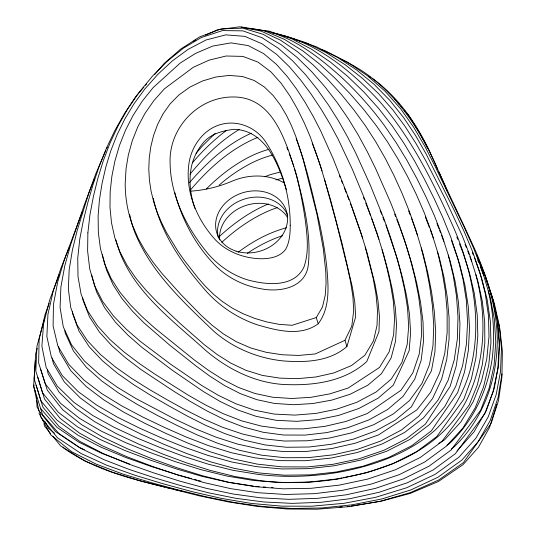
<?xml version="1.0" encoding="UTF-8"?>
<svg xmlns="http://www.w3.org/2000/svg" width="536" height="536" viewBox="0 0 536 536"><rect width="100%" height="100%" fill="white"/><g stroke="black" fill="none" stroke-linecap="round" stroke-linejoin="round"><path stroke-width="0.8" d="M501.937 373.86L501.93 377.096L498.48 400.653L491.11 423.4L463.392 462.662L438.542 480.095L410.308 492.618L380.372 501.207L349.164 506.634L317.124 509.2L287.256 509.019L257.501 506.453L228.517 501.937L199.405 495.86L140.908 481.047L111.991 472.075L85.211 461.168L60.628 445.939L52.783 436.271M35.322 360.875L33.607 386.181L42.578 414.757L58.94 433.57L80.534 448.237L103.857 459.62L129.357 469.503L155.648 478.172L182.153 486.025L208.732 492.852L236.115 498.359L263.766 501.971L292.1 503.371L321.064 502.292L349.847 498.715L379.2 492.249L407.487 482.695L433.229 469.925L455.278 453.791L484.859 413.631L493.127 391.541L497.857 368.5L499.237 345.164L497.475 322.243L492.892 300.06L486.092 278.573L483.613 272.368M35.557 392.399L35.664 390.771M34.056 384.975L33.808 386.63L38.94 410.884L55.496 431.54L79.087 447.265L84.366 449.677M496.812 404.278L489.489 427.534L478.42 447.372L463.03 464.665L438.307 481.556L410.288 493.401L380.661 501.348L351.402 506.004M37.192 348.306L35.637 353.834L34.163 378.918L41.017 401.015L57.057 420.217L78.068 435.272L100.889 447.145L125.88 457.53L151.715 466.655L177.838 474.903L191.372 478.581M129.665 214.561A172.954 144.392 -17.4 0 0 134.362 231.21C150.281 271.651 183.285 301.969 213.978 331.429C233.602 348.373 258.426 358.618 284.207 360.996C305.815 362.557 329.834 361.559 346.913 346.517L355.656 316.863L354.812 302.398L352.4 287.376L341.948 243.049L330.431 199.399L320.086 164.74L310.264 136.888L304.354 123.052L297.527 109.177L290.03 96.085L281.125 83.241L270.827 71.791L257.923 62.069L242.841 56.394L226.105 56.005L209.214 60.106L193.308 67.281L164.465 88.775L153.832 100.654L144.941 113.458L137.739 126.978L132.218 140.935L128.325 155.085L126.061 168.639L125.196 183.6A172.954 144.392 -17.4 0 0 132.412 224.993L138.208 238.487L144.854 250.245L152.887 261.97L161.678 273.119L181.014 294.673L201.315 315.496L212.028 325.205L223.579 334.042L236.383 341.747L250.801 347.998L266.265 352.313L282.258 354.772L298.679 355.428L315.309 353.928L344.963 340.3L351.79 326.143L353.706 310.639L352.862 296.174L350.45 281.152L347.154 266.111L336.219 221.984L324.434 179.051M49.165 303.43L45.185 314.096L39.121 339.301L38.652 362.979L45.346 383.943L60.682 403.454L79.549 418.368L101.398 431.185L125.437 442.548L150.402 452.639L175.48 461.697L200.752 469.596L226.969 476.062L253.608 480.497L281.025 482.594L309.151 482.078L313.272 481.616M91.837 185.161L84.467 204.43L70.538 245.032L64.782 265.789L60.89 287.041L60.079 307.523L63.295 326.86L71.516 344.829L84.387 360.969L99.575 374.577L116.868 386.959L135.709 398.442L175.111 419.239L195.104 428.639L215.914 437.115L237.374 444.036L259.605 448.96L282.894 451.513L306.646 451.399L331.563 448.565L355.294 443.192L378.617 434.87L416.841 409.913L430.629 392.278L439.667 372.895L444.8 353.19L447.138 332.595L447.151 311.664L445.322 291.028L442.026 271.035L437.356 251.351M80.568 216.343L64.441 259.444L57.714 281.876L53.453 304.394L53.098 325.908L57.841 345.941L68.729 364.326L84.098 380.185L101.699 393.565L121.551 405.786L142.71 417.001L164.244 427.326L186.046 436.967L208.323 445.57L231.418 452.726L255.17 457.871L279.913 460.638L305.312 460.712L330.812 458.119L357.016 452.578L382.027 444.049L404.539 432.505L423.427 417.933L438.12 400.01L448.163 380.205L454.233 359.931L457.382 338.725L457.992 317.171L456.471 295.912L453.175 275.31L448.277 255.069M44.314 319.63L36.95 346.256L35.812 371.039L42.578 392.808L58.27 412.244L77.693 426.964L100.172 439.487L124.901 450.495L150.542 460.203L176.237 468.866L202.072 476.363L228.812 482.433L253.454 486.125M69.023 247.9L60.916 268.268L53.171 291.222L47.945 314.344L46.853 336.407L51.449 357.405L62.343 375.689L78.33 391.729L96.668 405.082L117.404 417.169L139.534 428.13L162.033 438.12L184.806 447.326L208.028 455.433L232.021 462.052L256.61 466.668L282.11 468.96L308.18 468.658L334.303 465.777L361.07 460.002L386.637 451.265L409.759 439.513L429.356 424.686L444.806 406.523L455.714 386.369L462.615 365.619L466.454 343.911L467.573 321.848L466.293 300.086L462.95 278.961L457.798 258.278L451.057 237.944L443.125 218.165L434.294 198.89L424.827 179.942L414.656 161.128L403.856 143.112L392.057 125.692L378.825 108.654L363.864 91.971L347.663 76.367L330.451 62.143L311.805 49.359L291.363 38.592L268.831 31.068L263.089 30.592M80.876 215.586L82.41 211.774M92.132 184.391L94.725 178.294M59.275 274.352L49.667 300.026L43.604 323.657L41.875 346.162L46.183 367.582L57.265 386.128L73.814 402.268L92.822 415.534L114.349 427.433L137.33 438.126L160.666 447.761L184.277 456.551L208.296 464.189L233.039 470.307L258.325 474.434A246.573 205.851 -17.4 0 0 337.74 472.437C372.714 466.132 407.581 454.052 434.77 430.442C451.158 414.509 462.87 394.509 469.422 372.661C483.13 324.139 473.188 272.429 453.389 227.076C433.255 182.548 411.548 137.772 379.032 100.788C350.182 69.841 314.9 41.091 272.389 32.823M105.914 150.214L95.716 173.959L88.916 192.712L77.124 230.741L72.42 249.917L69.171 269.789L68.367 289.085L70.725 307.503L76.976 324.803L87.321 340.588L100.554 354.611L115.401 366.979L131.876 378.563L149.363 389.484L167.252 399.856L185.235 409.779L203.506 419.011L222.742 427.339L242.574 434.039L263.276 438.75L284.643 441.048L307.222 440.78L329.707 438.006L351.683 432.827L373.733 424.7L393.33 413.939L409.437 400.62L422.046 383.32L429.51 364.507L432.994 345.559L433.745 325.801L432.405 305.714L429.631 285.949L425.906 266.841L421.222 247.927M106.624 148.74L107.334 147.259M316.274 317.547L322.458 307.081L325.265 295.095L326.069 283.37L325.781 271.879L323.268 248.476L316.883 213.971L302.86 158.288L295.731 136.211L291.416 125.565L286.418 115.253L280.435 105.143L273.092 95.455L264.295 86.946L254.151 80.467L242.46 76.501L229.187 75.415L215.74 77.037L202.595 80.949L190.106 86.986L178.91 94.952L170.113 103.917L163.038 113.893L157.624 124.412L153.571 135.441L150.81 146.717L149.236 157.986L148.787 169.229L149.43 180.324L151.105 191.251L153.732 201.945L157.242 212.403L161.524 222.587L166.488 232.483L178.039 251.458L184.491 260.623L198.36 278.351L205.603 286.499L213.723 294.445L222.447 301.587L232.282 308.12L242.882 313.654L254.922 318.451L266.854 321.962L279.243 324.367L292.12 325.292L316.274 317.547L318.223 323.771C300.341 336.97 276.341 330.417 256.871 324.675C238.098 318.277 221.087 307.208 207.553 292.716C183.392 265.461 161.075 234.453 153.242 198.24M318.223 323.771C330.571 307.356 328.354 285.601 326.719 266.338C324.923 250.828 322.19 235.438 318.833 220.196C312.166 192.786 306.291 165.008 296.14 138.63M189.443 182.696C206.762 162.602 226.902 143.95 251.451 133.189M190.327 190.193C208.852 168.21 231.003 148.311 257.903 137.323M192.364 162.87C202.447 150.931 213.723 139.963 226.239 130.583M189.999 174.193C204.102 157.048 220.048 141.028 239.163 129.518M143.856 87.134L135.749 96.574L124.566 113.351L114.892 130.469L106.443 148.204L99.267 166.106L93.157 184.17L87.877 202.387L83.294 220.765L79.757 239.21L77.747 258.138L78.001 276.516L81.07 294.096L87.542 310.666L97.465 325.834L109.893 339.509L123.749 351.743L139.038 363.328L155.226 374.369L188.391 395.24L205.315 404.881L223.224 413.692L241.81 420.894L261.347 426.087L281.668 428.807L303.262 428.867L324.843 426.368L345.934 421.457L367.153 413.598L401.015 390.248L412.847 372.842L419.199 354.122L421.531 335.322L421.095 315.764L418.576 295.952L414.723 276.663L409.98 258.03L404.318 239.445L397.88 221.1L390.891 203.258L375.595 168.525L367.348 151.768L358.202 134.945L348.313 118.737L337.164 102.55L324.649 86.45L311.671 71.67L297.011 57.312L281.212 44.736L263.303 34.384L242.855 28.153L221.294 28.87L199.727 36.85L180.753 49.051L164.398 63.215L154.669 74.544M145.477 85.244L146.556 83.984M196.042 153.316L202.414 145.986L215.164 133.33M457.047 450.917L474.012 431.862L486.286 410.596L494.219 388.459L498.554 365.371L499.519 342.015L497.321 319.121L492.343 297.031L485.234 275.651L480.457 264.06M206.327 188.98C219.291 176.022 233.957 164.626 250.399 156.405A92.045 76.842 -17.4 0 1 268.951 149.296M219.291 236.597C233.207 223.767 248.778 212.504 266.184 204.893A95.77 79.951 -17.4 0 1 268.422 203.961M221.83 242.285C235.585 229.663 250.982 218.628 268.134 211.117A95.77 79.951 -17.4 0 1 277.219 207.66M219.137 185.155C229.18 176.257 240.383 168.693 252.349 162.629A92.045 76.842 -17.4 0 1 272.435 155.092M238.051 252.335C252.617 241.368 268.945 232.436 286.619 227.706M451.325 449.034L453.329 447.567C483.345 419.648 497.415 379.374 497.287 338.946C496.725 308.535 487.78 279.102 475.76 251.397C460.618 217.924 444.371 184.96 429.624 151.306C416.432 123.561 398.489 97.592 373.492 79.241L372.071 78.357M193.235 41.56L195.868 39.691M247.304 253.361C258.171 245.93 270.003 239.88 282.499 235.706M438.823 443.319L444.545 439.862L460.927 421.825L473.221 401.685L481.589 380.768L486.788 358.885L488.993 336.601L488.45 315.416L485.167 293.071L479.78 272.201L472.665 251.82L464.303 231.86L455.158 212.236L426.241 154.18L415.601 135.608L403.642 117.632L389.893 100.406L373.974 84.206L356.366 69.781L337.586 57.439L316.072 46.612L294.036 39.148M446.944 445.168L449.074 443.875C472.893 421.671 487.371 391.126 492.122 359.113C494.989 336.307 493.589 313.192 488.222 290.847M205.509 35.168L217.489 29.775L239.625 26.8L261.354 31.168L280.529 40.193L297.614 51.791L313.078 64.869L327.382 78.973L341.043 94.095L353.914 109.934L365.431 125.799L375.763 141.799L385.21 158.274L394.027 175.607L401.96 193.074L409.136 210.849L415.581 229.133L423.172 254.144L427.855 273.059L431.581 292.167L434.354 311.939L435.694 332.025L434.944 351.784L431.46 370.731L411.387 406.844L395.28 420.164L375.682 430.917L353.633 439.051L331.657 444.23L309.172 447.004L286.593 447.272L265.226 444.967L244.523 440.264L224.691 433.557L205.456 425.236L187.185 416.003L169.202 406.08L151.313 395.709L133.826 384.788L117.351 373.197L102.503 360.835L89.271 346.812L78.926 331.02L72.675 313.728L72.367 311.322M264.851 176.713L270.097 174.716L280.944 171.862M275.919 179.922L282.894 178.079M342.075 477.891L337.178 478.936L314.92 481.435M343.703 477.543C392.875 468.879 444.183 445.945 467.204 398.891C485.71 360.44 486.916 315.57 475.881 274.8M339.797 506.969L342.29 506.795M347.281 506.44L349.78 506.265M255.92 486.494L259.196 486.701M263.29 486.956L265.749 487.117M271.477 487.479L273.119 487.579M279.819 34.894L285.48 36.059M248.47 28.442L250.111 28.643M251.753 28.85C286.747 31.483 316.22 54.806 341.506 77.284A458.682 382.932 -17.4 0 1 384.553 125.752L396.164 142.636L406.817 160.096L416.82 178.408L425.993 196.893L434.415 215.733L441.919 235.116L450.227 261.293L455.124 281.527L458.421 302.137L459.942 323.396L459.332 344.95L456.183 366.148L450.113 386.429L425.376 424.157L406.489 438.729L383.977 450.267L358.966 458.803L332.762 464.337L307.262 466.936L281.862 466.863L257.119 464.096L233.368 458.95L210.273 451.794L187.995 443.185L166.194 433.55L144.66 423.219L123.501 412.01L103.649 399.789L86.048 386.409L70.678 370.55L59.791 352.159L58.464 346.551M241.28 26.941L264.134 30.733L284.536 39.443L302.847 50.907L319.516 63.978L334.987 78.162L349.794 93.445L363.756 109.505L376.285 125.659L387.575 142L397.933 158.891L407.641 176.666L416.412 194.635L424.358 212.98L431.393 231.874L439.306 257.568L443.976 277.253L447.272 297.245L449.101 317.888L449.088 338.819L446.749 359.408L441.617 379.12L432.579 398.496L418.79 416.137L401.43 429.993L380.567 441.088L357.244 449.416L333.513 454.783L308.595 457.623L284.844 457.731L261.555 455.178L239.324 450.253L217.864 443.339L197.054 434.863L177.061 425.463L157.289 415.38L137.658 404.66L118.818 393.183L101.525 380.801L86.336 367.193L73.466 351.053L65.245 333.077L64.843 330.665M173.061 489.18L177.852 490.279M179.453 490.648L182.649 491.378M164.954 487.177C129.88 478.527 93.901 469.476 64.005 448.27L62.947 446.984M166.575 487.579L171.453 488.798M194.555 479.445L196.947 480.095M198.541 480.531L200.926 481.181M287.062 36.575L306.076 42.719L326.27 52.662L345.499 64.99L362.738 78.598L378.443 93.499L392.62 109.619L405.035 126.349L416.063 143.601L426.14 161.396L444.92 198.266L462.253 235.753L469.717 255.056L477.831 281.025L482.286 301.158L484.712 321.821L484.819 343.06L482.38 364.359L477.221 385.217L469.154 405.109L441.751 441.657L420.298 457.436L395.24 469.864L367.696 479.077L339.127 485.154L311.101 488.303L282.975 488.812L255.558 486.715L228.919 482.286L202.702 475.821L177.429 467.921L152.351 458.856L127.387 448.766L103.348 437.41L81.499 424.592L62.632 409.672L47.295 390.168L40.602 369.204M129.725 464.049L101.907 453.402L78.584 442.012L56.99 427.346L40.629 408.533M320.863 49.359L325.613 51L347.395 62.136L367.24 75.596L385.083 91.227L400.546 108.661L413.645 127.193L424.994 146.569L435.225 166.575L464.471 227.713L473.677 248.342L481.784 269.327L490.172 297.065L494.36 319.235L495.767 342.102L494.071 365.338L489.107 388.258L480.671 410.201L451.024 450.099L429.041 466.173L403.44 478.889L375.347 488.397L346.196 494.815L317.573 498.339L288.783 499.331L260.637 497.803L233.194 494.018L206.059 488.269L179.788 481.12L153.665 472.879L127.829 463.747L102.838 453.369L80.018 441.497L59.007 426.435L42.967 407.233L36.113 385.143M341.419 59.583C387.716 80.179 418.04 123.789 437.59 168.981M368.513 76.152L370.644 77.472M54.377 433.122L48.608 428.452L44.743 421.283M394.643 98.919L396.245 100.802M397.846 102.678L399.454 104.56M401.055 106.436L402.121 107.696M404.258 110.202L405.33 111.454M406.402 112.707L408.539 115.213L418.087 130.395M42.471 419.735L43.517 421.028M50.692 433.691L44.421 425.959L43.965 423.534M418.958 131.776L424.036 141.236M40.1 412.68L37.011 406.938L36.77 400.372M38.961 413.162L50.558 434.676L71.724 451.788L96.373 464.216L122.731 474.018L149.98 482.293L178.2 489.938L206.648 496.912L234.668 502.56L262.761 506.527L291.926 508.476L321.801 507.967L351.978 504.838L382.054 498.889L410.804 489.938L437.966 477.241L461.844 460.116L478.239 441.604L490.212 420.546L498.038 397.712L501.964 374.028L502.393 351.14L499.793 328.615L498.225 322.143M424.773 142.723L427.373 147.943M286.867 147.614L287.852 149.886M425.316 216.906L429.403 227.512M439.044 172.002L447.091 190.595M472.363 252.664L473.328 254.969M476.638 254.794L477.596 257.113M478.233 258.654L479.821 262.519M485.274 277.239L494.293 303.249L499.271 325.345L501.468 348.239L500.503 371.595L496.168 394.684L488.236 416.82L475.961 438.086L458.997 457.141L435.038 474.394L406.77 487.713L375.669 497.308L344.018 503.304L311.758 506.205L281.648 506.145L251.404 503.438L221.656 498.453L192.498 491.753L163.54 483.881L134.764 475.198L106.671 465.208L81.037 453.49L57.446 437.765L40.89 417.108L40.207 413.872M339.442 175.553L340.367 177.838M408.586 210.889L410.147 214.755M363.542 197.556L364.48 199.888M365.733 202.997L370.436 215.251M477.71 257.622L478.641 259.947M479.888 263.049L480.819 265.38M451.486 240.363L459.747 264.503L464.9 285.185L468.243 306.304L469.523 328.072L468.404 350.135L464.565 371.843L457.664 392.593L431.306 430.904L411.708 445.738L388.587 457.489L363.019 466.226L336.253 471.995L310.13 474.883L284.06 475.184L258.56 472.886L233.971 468.27L209.978 461.657L186.756 453.55L163.983 444.337L141.484 434.354L119.354 423.386L98.617 411.306L80.279 397.953L64.293 381.913L53.399 363.629L52.16 357.974M456.819 237.059L457.711 239.324M459.493 243.84L463.05 252.878L469.509 272.971L474.306 293.38L477.234 314.974L477.824 335.858L475.968 357.572L471.372 378.878L463.787 399.22L436.719 436.659L416.552 451.727L392.935 463.687L366.912 472.645L339.69 478.661A246.573 205.851 -17.4 0 1 260.275 480.658L234.989 476.531L210.246 470.414L186.227 462.776L162.616 453.979L139.28 444.351L116.299 433.651L94.772 421.752L75.764 408.492L59.215 392.345L48.133 373.8L47.336 369.833M341.579 180.873L342.471 183.124M344.246 187.64L346.323 192.913M394.663 214.132L395.575 216.464M396.794 219.566L399.829 227.324M380.145 210.373L381.652 214.219M382.858 217.288L384.359 221.134M465.094 244.295L466.293 247.384M467.787 251.243L468.98 254.332M469.878 256.644L471.667 261.28M436.961 223.505L439.064 228.932M439.667 230.48L440.565 232.812M441.463 235.137L443.868 241.334M477.73 260L478.628 262.339M480.43 267.002L483.733 275.551M289.286 153.631L293.875 166.488M347.482 195.928L348.923 199.7M350.363 203.472L352.092 208.001M371.575 218.293L378.939 239.351M312.213 143.112L317.379 156.948M430.247 229.783L433.343 238.098M352.38 208.779L362.617 238.192M385.866 224.973L397.618 259.839L402.435 277.46L406.529 295.638L409.504 314.331L410.61 332.856L409.142 350.705L393.196 385.29L378.041 398.248L358.852 408.486L338.692 415.393L317.848 419.641L296.75 421.33L276.053 420.291L256.195 416.351L237.676 409.919L220.189 401.498L203.539 391.642L172.203 370.162L141.772 347.248L127.896 335.101L115.434 322.163L104.58 307.677L96.54 291.906L91.663 275.048M411.353 217.837L417.531 235.358M400.097 228.088L406.268 245.669L411.929 264.255L416.673 282.887L420.526 302.177L423.045 321.989L423.48 341.546L421.149 360.346L414.797 379.066L402.965 396.466L387.816 409.377L369.103 419.815L347.884 427.681L326.793 432.592L305.212 435.091L283.618 435.024L263.297 432.304L243.759 427.118L225.174 419.909L207.265 411.105L190.34 401.457L173.724 391.206L140.988 369.545L125.699 357.968L111.843 345.727L99.421 332.059L89.492 316.89L83.02 300.321L82.604 297.922M194.977 208.504C190.226 195.104 188.598 180.438 191.466 166.441C193.335 158.261 197.047 150.623 202.246 144.037C209.851 133.906 222.092 130.878 234.024 129.31C265.541 130.194 278.546 164.251 286.425 189.764M474.615 258.037L481.73 278.425L487.117 299.289L490.4 321.634L490.943 342.826L488.738 365.103L483.539 386.992L475.171 407.909L462.876 428.043L446.495 446.079L424.706 462.032L399.333 474.628L371.488 484.021L342.591 490.299L314.223 493.676L285.715 494.473L257.87 492.718L230.761 488.658L204.022 482.588L178.186 475.09L152.492 466.427L126.851 456.719L102.121 445.711L79.643 433.188L60.22 418.462L44.528 399.032L37.761 377.257M317.64 157.725L322.036 170.957M344.963 340.3L346.913 346.517M365.244 247.002L373.116 278.137L376.004 294.311L377.491 310.25L377.029 325.419L373.478 340.909L364.862 355.254L351.455 365.592L333.828 372.949L315.945 376.976L297.835 378.63L279.852 378.135L262.446 375.428L245.903 370.302L230.929 363.194L217.167 354.524L204.31 344.715L180.23 323.577L156.827 301.601L145.993 290.237L136.07 278.392L127.22 265.642L120.044 252.054L114.811 237.709L111.495 222.795L109.987 207.432L110.161 191.888L111.883 176.244L114.972 160.8L119.488 145.417L125.511 130.208L133.142 115.327L142.295 101.143L153.082 87.669L180.317 62.973L195.506 53.426L212.732 46.062L231.05 42.88L248.215 45.593L263.652 53.607L276.241 64.186L287.182 76.38L296.535 89.016L305.185 102.443L313.352 116.627L320.582 130.63L333.158 158.669L350.142 201.777L360.668 231.967L367.193 253.227L375.066 284.355L377.954 300.535L379.441 316.468L378.979 331.637L366.812 361.478C344.152 382.362 311.362 386.114 281.802 384.359C253.635 382.101 227.653 368.909 206.26 350.933C171.192 319.041 128.318 288.294 115.89 240.007M294.539 168.8C299.517 186.193 303.021 203.988 305.5 221.904C307.309 236.838 309.064 252.483 303.979 266.988C294.19 287.752 266.874 284.985 248.396 280.107C232.832 275.551 219.043 266.137 208.316 254.064C186.997 228.45 170.448 196.417 170.079 162.475C168.927 127.709 198.501 96.56 233.508 96.976C274.278 96.922 286.459 143.816 296.488 175.017C303.885 204.008 311.262 234.058 308.394 264.168C306.27 287.919 279.718 292.716 260.476 288.663C244.148 285.862 228.758 278.298 216.712 266.901C196.25 246.614 181.985 220.222 174.776 192.417M102.376 254.68L106.577 270.124L113.123 284.81L121.886 298.425L132.352 311.061L143.849 322.732L169.49 344.963L196.297 366.222L210.058 376.292L224.725 385.652L240.229 393.592L256.865 399.688L274.593 403.461L293.574 404.714L312.796 403.548L331.744 400.111L350.149 394.248L367.756 385.257L381.451 373.686L391.106 357.988L395.548 341.171L396.533 324.535L395.253 307.175L392.332 289.594L388.446 272.442L383.997 255.846L376.989 233.126L365.344 200.658L352.487 169.611L338.129 139.085L330.156 124.285L321.278 109.418L311.362 94.477L300.977 80.42L289.487 66.873L276.784 54.511L262.164 43.852L244.738 36.348L225.797 34.873L206.059 39.979L188.103 49.359L172.451 60.829L157.845 74.35L144.727 89.164L134.047 103.736L124.915 118.838L117.156 134.61L110.858 150.623L105.894 166.797L102.135 183.037L99.475 199.493L98.115 215.914L98.336 232.416L100.426 248.463L104.627 263.9L111.173 278.586L119.937 292.2L130.402 304.837L141.899 316.515L154.401 327.777L194.347 359.998L208.109 370.068L222.775 379.428L238.279 387.374L254.915 393.471L272.636 397.243L291.624 398.489L310.846 397.323L329.794 393.886L348.199 388.031L379.501 367.462L389.156 351.763L393.598 334.946L394.583 318.317L393.297 300.957L390.382 283.377L386.496 266.225L382.047 249.622M497.053 317.292L497.837 320.521M36.649 397.082L36.709 398.724M218.454 238.078A36.482 30.458 -17.4 0 1 243.84 199.251A36.482 30.458 -17.4 0 1 287.671 215.291M284.134 182.91A53.922 45.011 -17.4 0 0 232.021 181.202A106.068 88.554 -17.4 0 1 190.488 191.158M219.619 239.934A36.482 30.458 -17.4 0 1 245.629 205.523A36.482 30.458 -17.4 0 1 287.45 217.315M87.871 232.852L87.623 251.143L89.713 268.831L94.591 285.681L102.631 301.453L113.485 315.945L125.947 328.876L139.822 341.023L170.254 363.944L201.59 385.418L218.239 395.273L235.726 403.702L254.245 410.127L274.104 414.073L294.8 415.112L315.898 413.423L336.742 409.169L356.902 402.261L376.084 392.024L391.247 379.066L401.92 362.37L407.193 344.487L408.66 326.632L407.554 308.106L404.58 289.413L400.486 271.236L395.668 253.615L390.108 236.081L383.917 218.755L370.363 185.295L355.703 152.948L347.308 136.472L338.444 120.788L328.508 105.069L317.352 89.385L305.721 74.879L292.602 60.776L278.291 48.233L261.93 37.681L242.895 30.86L222.534 30.585L201.315 37.513L183.299 48.247L167.299 61.205L152.445 76.179L139.159 92.326L127.903 108.674L118.275 125.504L110.068 142.971L103.314 160.653L97.827 178.488L93.405 196.437L89.968 214.594L87.871 232.852M290.217 225.288C290.264 233.448 289.634 241.756 285.815 249.126C280.308 256.764 270.693 258.62 261.829 258.761C244.811 258.593 227.626 252.449 215.653 240.095C196.176 219.036 183.949 189.041 189.516 160.224C193.154 143.367 205.523 127.655 222.943 123.957C239.894 120.225 257.568 128.627 266.56 143.226C282.05 167.547 290.338 196.444 290.217 225.288M236.075 251.136A36.482 30.458 -17.4 0 0 287.47 216.31A36.482 30.458 -17.4 0 0 231.237 198.24A36.482 30.458 -17.4 0 0 236.075 251.136"/></g></svg>
